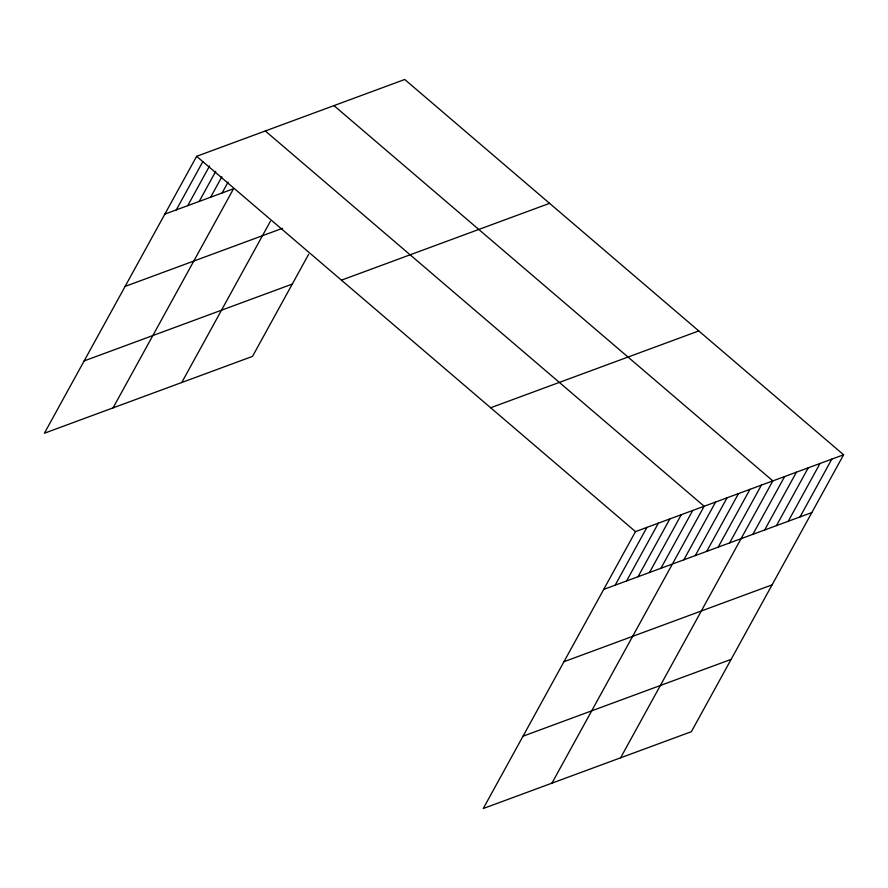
<?xml version="1.0" encoding="UTF-8"?>
<svg xmlns="http://www.w3.org/2000/svg" width="888" height="888" viewBox="0 0 888 888"><rect width="100%" height="100%" fill="white"/><g stroke="black" fill="none" stroke-linecap="round" stroke-linejoin="round"><path stroke-width="1.33" d="M843.6 454.778L635.486 531.612L483.261 808.513L691.375 731.679L843.6 454.778L404.739 79.487L196.625 156.321L44.4 433.222L252.514 356.388L308.647 254.29M176.301 209.879L202.775 161.727M187.745 205.661L209.59 165.923M199.201 201.432L215.74 171.329M210.645 197.203L221.9 176.734M222.089 192.985L228.049 182.14M113.076 407.87L233.533 188.756L164.857 214.108M181.751 382.517L270.407 221.245M615.162 585.17L646.93 527.383M626.606 580.941L658.374 523.154M638.061 576.723L669.83 518.936M649.505 572.494L681.274 514.707M660.95 568.264L692.718 510.478M551.936 783.161L704.162 506.249L265.301 130.969M683.838 559.817L715.606 502.031M695.293 555.588L727.061 497.802M706.737 551.37L738.505 493.573M718.181 547.141L749.949 489.355M729.625 542.912L761.393 485.126M620.612 757.797L772.838 480.896L333.977 105.617M752.869 534.332L784.637 476.545M764.657 529.981L796.425 472.194M776.456 525.629L808.224 467.843M788.244 521.278L820.013 463.481M800.033 516.916L831.812 459.129M125.108 286.413L282.506 228.305M84.149 360.916L292.263 284.082M341.447 280.164L549.561 203.341M490.664 407.759L698.778 330.935M603.718 589.399L811.832 512.565M563.969 661.704L772.083 584.87M523.01 736.196L731.124 659.373M196.625 156.321L635.486 531.612"/></g></svg>
